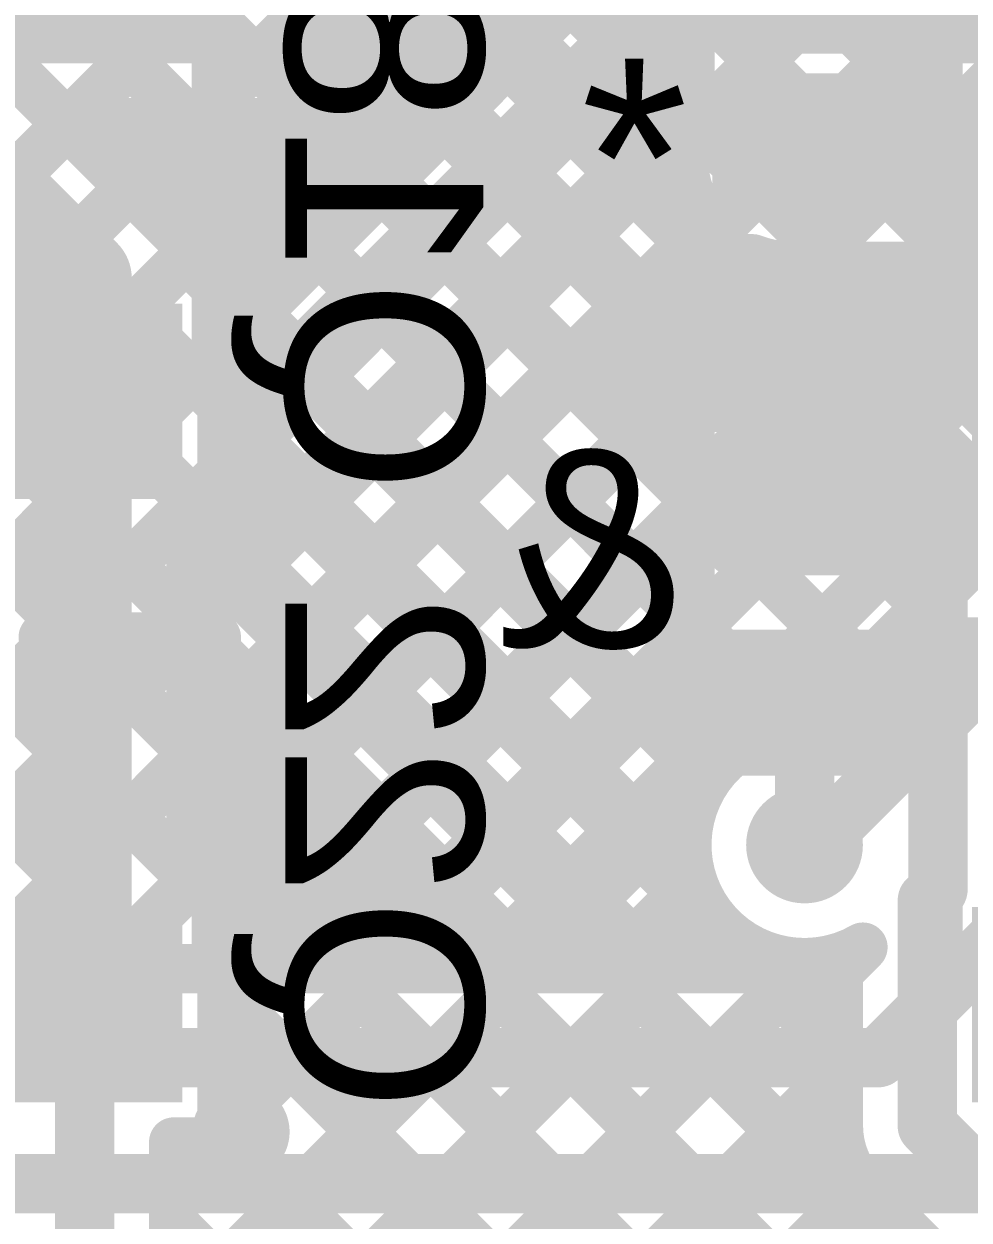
# Model space of a CAD drawing. Header units: millimetres. Extents: x -0.33 to 3.26, y -0.12 to 2.83.
# Drawn here: x 2.7211 to 2.9123, y 1.1612 to 1.403 of the extents above; entities that cross this region are included whole.
import ezdxf

# ---------------------------------------------------------------- set-up
doc = ezdxf.new("R2010")
doc.units = ezdxf.units.MM
doc.header["$MEASUREMENT"] = 0
for name, color, linetype in [('BottomLayer', 5, 'Continuous'), ('BottomOverlay', 54, 'Continuous'), ('BottomPaste', 16, 'Continuous'), ('BottomSolder', 6, 'Continuous'), ('TopLayer', 1, 'Continuous'), ('ViaHoleLayer', 16, 'Continuous')]:
    doc.layers.add(name, color=color, linetype=linetype)
doc.styles.add('Arial', font='', dxfattribs={"height": 0.2})
doc.styles.get('Arial').set_extended_font_data('Arial')

# ---------------------------------------------------------------- blocks, each defined once
blk = doc.blocks.new('SOT23_3_B_96')
at = {"layer": 'BottomLayer'}
for points in [[(-0.02166, 0.02657), (-0.05316, 0.02657), (-0.05316, 0.05807), (-0.02166, 0.05807)], [(0.05314, 0.02657), (0.02165, 0.02657), (0.02165, 0.05807), (0.05314, 0.05807)], [(0.01574, -0.05807), (-0.01575, -0.05807), (-0.01575, -0.02657), (0.01574, -0.02657)]]:
    blk.add_hatch(color=5, dxfattribs=at).paths.add_polyline_path(points)
at = {"layer": 'BottomPaste'}
for points in [[(-0.02166, 0.02657), (-0.05316, 0.02657), (-0.05316, 0.05807), (-0.02166, 0.05807)], [(0.05314, 0.02657), (0.02165, 0.02657), (0.02165, 0.05807), (0.05314, 0.05807)], [(0.01574, -0.05807), (-0.01575, -0.05807), (-0.01575, -0.02657), (0.01574, -0.02657)]]:
    blk.add_hatch(color=16, dxfattribs=at).paths.add_polyline_path(points)
at = {"layer": 'BottomSolder'}
for points in [[(-0.01766, 0.02257), (-0.05716, 0.02257), (-0.05716, 0.06207), (-0.01766, 0.06207)], [(0.05714, 0.02257), (0.01765, 0.02257), (0.01765, 0.06207), (0.05714, 0.06207)], [(0.01974, -0.06207), (-0.01975, -0.06207), (-0.01975, -0.02257), (0.01974, -0.02257)]]:
    blk.add_hatch(color=6, dxfattribs=at).paths.add_polyline_path(points)
at = {"layer": 'BottomOverlay'}
for points, const_width in [([(-0.06409, 0.068, 1), (-0.07393, 0.068, 1)], 0.00984), ([(-0.07639, 0.068, 1), (-0.07147, 0.068, 1)], 0.00492), ([(-0.06655, 0.068, 1), (-0.06162, 0.068, 1)], 0.00492), ([(-0.01351, 0.032, 1), (-0.00851, 0.032, 1)], 0.005), ([(0.00849, 0.032, 1), (0.01349, 0.032, 1)], 0.005), ([(-0.06651, 0.03, 1), (-0.06151, 0.03, 1)], 0.005), ([(0.06149, 0.03, 1), (0.06649, 0.03, 1)], 0.005), ([(0.02649, -0.031, 1), (0.03149, -0.031, 1)], 0.005), ([(0.06149, -0.031, 1), (0.06649, -0.031, 1)], 0.005), ([(0.06149, -0.031, 1), (0.06649, -0.031, 1)], 0.005), ([(-0.06651, -0.032, 1), (-0.06151, -0.032, 1)], 0.005), ([(-0.06651, -0.032, 1), (-0.06151, -0.032, 1)], 0.005), ([(-0.03151, -0.032, 1), (-0.02651, -0.032, 1)], 0.005)]:
    blk.add_lwpolyline(points, format="xyb", close=True, dxfattribs=dict(at, const_width=const_width))
at = {"layer": 'BottomOverlay', "const_width": 0.01}
for points in [[(0.01099, 0.032), (-0.01101, 0.032)], [(-0.06401, 0.03), (-0.06401, -0.032)], [(0.06399, 0.03), (0.06399, -0.031)], [(0.06399, -0.031), (0.02899, -0.031)], [(-0.02901, -0.032), (-0.06401, -0.032)]]:
    blk.add_lwpolyline(points, dxfattribs=at)
blk = doc.blocks.new('R__0402_B_99')
at = {"layer": 'BottomLayer'}
for points in [[(-0.0095, 0.0125), (-0.0095, -0.0125), (-0.0275, -0.0125), (-0.0275, 0.0125)], [(0.0275, 0.0125), (0.0275, -0.0125), (0.0095, -0.0125), (0.0095, 0.0125)]]:
    blk.add_hatch(color=5, dxfattribs=at).paths.add_polyline_path(points)
at = {"layer": 'BottomPaste'}
for points in [[(-0.0095, 0.0125), (-0.0095, -0.0125), (-0.0275, -0.0125), (-0.0275, 0.0125)], [(0.0275, 0.0125), (0.0275, -0.0125), (0.0095, -0.0125), (0.0095, 0.0125)]]:
    blk.add_hatch(color=16, dxfattribs=at).paths.add_polyline_path(points)
at = {"layer": 'BottomSolder'}
for points in [[(-0.0055, 0.0165), (-0.0055, -0.0165), (-0.0315, -0.0165), (-0.0315, 0.0165)], [(0.0315, 0.0165), (0.0315, -0.0165), (0.0055, -0.0165), (0.0055, 0.0165)]]:
    blk.add_hatch(color=6, dxfattribs=at).paths.add_polyline_path(points)
at = {"layer": 'BottomOverlay', "const_width": 0.005}
for points in [[(-0.0325, 0.0175), (-0.0085, 0.0175)], [(-0.0325, 0.0175), (-0.0325, -0.0175)], [(0.0085, 0.0175), (0.0325, 0.0175)], [(0.0325, 0.0175), (0.0325, -0.0175)], [(-0.0325, -0.0175), (-0.0085, -0.0175)], [(0.0085, -0.0175), (0.0325, -0.0175)]]:
    blk.add_lwpolyline(points, dxfattribs=at)
at = {"layer": 'BottomOverlay', "const_width": 0.0025}
for points in [[(-0.03375, 0.0175, 1), (-0.03125, 0.0175, 1)], [(-0.03375, 0.0175, 1), (-0.03125, 0.0175, 1)], [(-0.00975, 0.0175, 1), (-0.00725, 0.0175, 1)], [(0.00725, 0.0175, 1), (0.00975, 0.0175, 1)], [(0.03125, 0.0175, 1), (0.03375, 0.0175, 1)], [(0.03125, 0.0175, 1), (0.03375, 0.0175, 1)], [(-0.03375, -0.0175, 1), (-0.03125, -0.0175, 1)], [(-0.03375, -0.0175, 1), (-0.03125, -0.0175, 1)], [(-0.00975, -0.0175, 1), (-0.00725, -0.0175, 1)], [(0.00725, -0.0175, 1), (0.00975, -0.0175, 1)], [(0.03125, -0.0175, 1), (0.03375, -0.0175, 1)], [(0.03125, -0.0175, 1), (0.03375, -0.0175, 1)]]:
    blk.add_lwpolyline(points, format="xyb", close=True, dxfattribs=at)
blk = doc.blocks.new('R__0402_B_100')
at = {"layer": 'BottomLayer'}
for points in [[(-0.0095, 0.0125), (-0.0095, -0.0125), (-0.0275, -0.0125), (-0.0275, 0.0125)], [(0.0275, 0.0125), (0.0275, -0.0125), (0.0095, -0.0125), (0.0095, 0.0125)]]:
    blk.add_hatch(color=5, dxfattribs=at).paths.add_polyline_path(points)
at = {"layer": 'BottomPaste'}
for points in [[(-0.0095, 0.0125), (-0.0095, -0.0125), (-0.0275, -0.0125), (-0.0275, 0.0125)], [(0.0275, 0.0125), (0.0275, -0.0125), (0.0095, -0.0125), (0.0095, 0.0125)]]:
    blk.add_hatch(color=16, dxfattribs=at).paths.add_polyline_path(points)
at = {"layer": 'BottomSolder'}
for points in [[(-0.0055, 0.0165), (-0.0055, -0.0165), (-0.0315, -0.0165), (-0.0315, 0.0165)], [(0.0315, 0.0165), (0.0315, -0.0165), (0.0055, -0.0165), (0.0055, 0.0165)]]:
    blk.add_hatch(color=6, dxfattribs=at).paths.add_polyline_path(points)
at = {"layer": 'BottomOverlay', "const_width": 0.005}
for points in [[(-0.0325, 0.0175), (-0.0085, 0.0175)], [(-0.0325, 0.0175), (-0.0325, -0.0175)], [(0.0085, 0.0175), (0.0325, 0.0175)], [(0.0325, 0.0175), (0.0325, -0.0175)], [(-0.0325, -0.0175), (-0.0085, -0.0175)], [(0.0085, -0.0175), (0.0325, -0.0175)]]:
    blk.add_lwpolyline(points, dxfattribs=at)
at = {"layer": 'BottomOverlay', "const_width": 0.0025}
for points in [[(-0.03375, 0.0175, 1), (-0.03125, 0.0175, 1)], [(-0.03375, 0.0175, 1), (-0.03125, 0.0175, 1)], [(-0.00975, 0.0175, 1), (-0.00725, 0.0175, 1)], [(0.00725, 0.0175, 1), (0.00975, 0.0175, 1)], [(0.03125, 0.0175, 1), (0.03375, 0.0175, 1)], [(0.03125, 0.0175, 1), (0.03375, 0.0175, 1)], [(-0.03375, -0.0175, 1), (-0.03125, -0.0175, 1)], [(-0.03375, -0.0175, 1), (-0.03125, -0.0175, 1)], [(-0.00975, -0.0175, 1), (-0.00725, -0.0175, 1)], [(0.00725, -0.0175, 1), (0.00975, -0.0175, 1)], [(0.03125, -0.0175, 1), (0.03375, -0.0175, 1)], [(0.03125, -0.0175, 1), (0.03375, -0.0175, 1)]]:
    blk.add_lwpolyline(points, format="xyb", close=True, dxfattribs=at)
blk = doc.blocks.new('SOT23_3_B_101')
at = {"layer": 'BottomLayer'}
for points in [[(-0.02166, 0.02657), (-0.05316, 0.02657), (-0.05316, 0.05807), (-0.02166, 0.05807)], [(0.05314, 0.02657), (0.02165, 0.02657), (0.02165, 0.05807), (0.05314, 0.05807)], [(0.01574, -0.05807), (-0.01575, -0.05807), (-0.01575, -0.02657), (0.01574, -0.02657)]]:
    blk.add_hatch(color=5, dxfattribs=at).paths.add_polyline_path(points)
at = {"layer": 'BottomPaste'}
for points in [[(-0.02166, 0.02657), (-0.05316, 0.02657), (-0.05316, 0.05807), (-0.02166, 0.05807)], [(0.05314, 0.02657), (0.02165, 0.02657), (0.02165, 0.05807), (0.05314, 0.05807)], [(0.01574, -0.05807), (-0.01575, -0.05807), (-0.01575, -0.02657), (0.01574, -0.02657)]]:
    blk.add_hatch(color=16, dxfattribs=at).paths.add_polyline_path(points)
at = {"layer": 'BottomSolder'}
for points in [[(-0.01766, 0.02257), (-0.05716, 0.02257), (-0.05716, 0.06207), (-0.01766, 0.06207)], [(0.05714, 0.02257), (0.01765, 0.02257), (0.01765, 0.06207), (0.05714, 0.06207)], [(0.01974, -0.06207), (-0.01975, -0.06207), (-0.01975, -0.02257), (0.01974, -0.02257)]]:
    blk.add_hatch(color=6, dxfattribs=at).paths.add_polyline_path(points)
at = {"layer": 'BottomOverlay'}
for points, const_width in [([(-0.06409, 0.068, 1), (-0.07393, 0.068, 1)], 0.00984), ([(-0.07639, 0.068, 1), (-0.07147, 0.068, 1)], 0.00492), ([(-0.06655, 0.068, 1), (-0.06162, 0.068, 1)], 0.00492), ([(-0.01351, 0.032, 1), (-0.00851, 0.032, 1)], 0.005), ([(0.00849, 0.032, 1), (0.01349, 0.032, 1)], 0.005), ([(-0.06651, 0.03, 1), (-0.06151, 0.03, 1)], 0.005), ([(0.06149, 0.03, 1), (0.06649, 0.03, 1)], 0.005), ([(0.02649, -0.031, 1), (0.03149, -0.031, 1)], 0.005), ([(0.06149, -0.031, 1), (0.06649, -0.031, 1)], 0.005), ([(0.06149, -0.031, 1), (0.06649, -0.031, 1)], 0.005), ([(-0.06651, -0.032, 1), (-0.06151, -0.032, 1)], 0.005), ([(-0.06651, -0.032, 1), (-0.06151, -0.032, 1)], 0.005), ([(-0.03151, -0.032, 1), (-0.02651, -0.032, 1)], 0.005)]:
    blk.add_lwpolyline(points, format="xyb", close=True, dxfattribs=dict(at, const_width=const_width))
at = {"layer": 'BottomOverlay', "const_width": 0.01}
for points in [[(0.01099, 0.032), (-0.01101, 0.032)], [(-0.06401, 0.03), (-0.06401, -0.032)], [(0.06399, 0.03), (0.06399, -0.031)], [(0.06399, -0.031), (0.02899, -0.031)], [(-0.02901, -0.032), (-0.06401, -0.032)]]:
    blk.add_lwpolyline(points, dxfattribs=at)
blk = doc.blocks.new('R__0402_B_103')
at = {"layer": 'BottomLayer'}
for points in [[(-0.0095, 0.0125), (-0.0095, -0.0125), (-0.0275, -0.0125), (-0.0275, 0.0125)], [(0.0275, 0.0125), (0.0275, -0.0125), (0.0095, -0.0125), (0.0095, 0.0125)]]:
    blk.add_hatch(color=5, dxfattribs=at).paths.add_polyline_path(points)
at = {"layer": 'BottomPaste'}
for points in [[(-0.0095, 0.0125), (-0.0095, -0.0125), (-0.0275, -0.0125), (-0.0275, 0.0125)], [(0.0275, 0.0125), (0.0275, -0.0125), (0.0095, -0.0125), (0.0095, 0.0125)]]:
    blk.add_hatch(color=16, dxfattribs=at).paths.add_polyline_path(points)
at = {"layer": 'BottomSolder'}
for points in [[(-0.0055, 0.0165), (-0.0055, -0.0165), (-0.0315, -0.0165), (-0.0315, 0.0165)], [(0.0315, 0.0165), (0.0315, -0.0165), (0.0055, -0.0165), (0.0055, 0.0165)]]:
    blk.add_hatch(color=6, dxfattribs=at).paths.add_polyline_path(points)
at = {"layer": 'BottomOverlay', "const_width": 0.005}
for points in [[(-0.0085, 0.0175), (-0.0325, 0.0175)], [(-0.0325, -0.0175), (-0.0325, 0.0175)], [(0.0325, 0.0175), (0.0085, 0.0175)], [(0.0325, -0.0175), (0.0325, 0.0175)], [(-0.0085, -0.0175), (-0.0325, -0.0175)], [(0.0325, -0.0175), (0.0085, -0.0175)]]:
    blk.add_lwpolyline(points, dxfattribs=at)
at = {"layer": 'BottomOverlay', "const_width": 0.0025}
for points in [[(-0.03375, 0.0175, 1), (-0.03125, 0.0175, 1)], [(-0.03375, 0.0175, 1), (-0.03125, 0.0175, 1)], [(-0.00975, 0.0175, 1), (-0.00725, 0.0175, 1)], [(0.00725, 0.0175, 1), (0.00975, 0.0175, 1)], [(0.03125, 0.0175, 1), (0.03375, 0.0175, 1)], [(0.03125, 0.0175, 1), (0.03375, 0.0175, 1)], [(-0.03375, -0.0175, 1), (-0.03125, -0.0175, 1)], [(-0.03375, -0.0175, 1), (-0.03125, -0.0175, 1)], [(-0.00975, -0.0175, 1), (-0.00725, -0.0175, 1)], [(0.00725, -0.0175, 1), (0.00975, -0.0175, 1)], [(0.03125, -0.0175, 1), (0.03375, -0.0175, 1)], [(0.03125, -0.0175, 1), (0.03375, -0.0175, 1)]]:
    blk.add_lwpolyline(points, format="xyb", close=True, dxfattribs=at)
blk = doc.blocks.new('SOT23_3_B_198')
at = {"layer": 'BottomLayer'}
for points in [[(-0.02166, 0.02657), (-0.05316, 0.02657), (-0.05316, 0.05807), (-0.02166, 0.05807)], [(0.05314, 0.02657), (0.02165, 0.02657), (0.02165, 0.05807), (0.05314, 0.05807)], [(0.01574, -0.05807), (-0.01575, -0.05807), (-0.01575, -0.02657), (0.01574, -0.02657)]]:
    blk.add_hatch(color=5, dxfattribs=at).paths.add_polyline_path(points)
at = {"layer": 'BottomPaste'}
for points in [[(-0.02166, 0.02657), (-0.05316, 0.02657), (-0.05316, 0.05807), (-0.02166, 0.05807)], [(0.05314, 0.02657), (0.02165, 0.02657), (0.02165, 0.05807), (0.05314, 0.05807)], [(0.01574, -0.05807), (-0.01575, -0.05807), (-0.01575, -0.02657), (0.01574, -0.02657)]]:
    blk.add_hatch(color=16, dxfattribs=at).paths.add_polyline_path(points)
at = {"layer": 'BottomSolder'}
for points in [[(-0.01766, 0.02257), (-0.05716, 0.02257), (-0.05716, 0.06207), (-0.01766, 0.06207)], [(0.05714, 0.02257), (0.01765, 0.02257), (0.01765, 0.06207), (0.05714, 0.06207)], [(0.01974, -0.06207), (-0.01975, -0.06207), (-0.01975, -0.02257), (0.01974, -0.02257)]]:
    blk.add_hatch(color=6, dxfattribs=at).paths.add_polyline_path(points)
at = {"layer": 'BottomOverlay'}
for points, const_width in [([(-0.06409, 0.068, 1), (-0.07393, 0.068, 1)], 0.00984), ([(-0.07639, 0.068, 1), (-0.07147, 0.068, 1)], 0.00492), ([(-0.06655, 0.068, 1), (-0.06162, 0.068, 1)], 0.00492), ([(-0.01351, 0.032, 1), (-0.00851, 0.032, 1)], 0.005), ([(0.00849, 0.032, 1), (0.01349, 0.032, 1)], 0.005), ([(-0.06651, 0.03, 1), (-0.06151, 0.03, 1)], 0.005), ([(0.06149, 0.03, 1), (0.06649, 0.03, 1)], 0.005), ([(0.02649, -0.031, 1), (0.03149, -0.031, 1)], 0.005), ([(0.06149, -0.031, 1), (0.06649, -0.031, 1)], 0.005), ([(0.06149, -0.031, 1), (0.06649, -0.031, 1)], 0.005), ([(-0.06651, -0.032, 1), (-0.06151, -0.032, 1)], 0.005), ([(-0.06651, -0.032, 1), (-0.06151, -0.032, 1)], 0.005), ([(-0.03151, -0.032, 1), (-0.02651, -0.032, 1)], 0.005)]:
    blk.add_lwpolyline(points, format="xyb", close=True, dxfattribs=dict(at, const_width=const_width))
at = {"layer": 'BottomOverlay', "const_width": 0.01}
for points in [[(0.01099, 0.032), (-0.01101, 0.032)], [(-0.06401, 0.03), (-0.06401, -0.032)], [(0.06399, 0.03), (0.06399, -0.031)], [(0.06399, -0.031), (0.02899, -0.031)], [(-0.02901, -0.032), (-0.06401, -0.032)]]:
    blk.add_lwpolyline(points, dxfattribs=at)
blk = doc.blocks.new('SOT23_3_B_201')
at = {"layer": 'BottomLayer'}
for points in [[(-0.02166, 0.02657), (-0.05316, 0.02657), (-0.05316, 0.05807), (-0.02166, 0.05807)], [(0.05314, 0.02657), (0.02165, 0.02657), (0.02165, 0.05807), (0.05314, 0.05807)], [(0.01574, -0.05807), (-0.01575, -0.05807), (-0.01575, -0.02657), (0.01574, -0.02657)]]:
    blk.add_hatch(color=5, dxfattribs=at).paths.add_polyline_path(points)
at = {"layer": 'BottomPaste'}
for points in [[(-0.02166, 0.02657), (-0.05316, 0.02657), (-0.05316, 0.05807), (-0.02166, 0.05807)], [(0.05314, 0.02657), (0.02165, 0.02657), (0.02165, 0.05807), (0.05314, 0.05807)], [(0.01574, -0.05807), (-0.01575, -0.05807), (-0.01575, -0.02657), (0.01574, -0.02657)]]:
    blk.add_hatch(color=16, dxfattribs=at).paths.add_polyline_path(points)
at = {"layer": 'BottomSolder'}
for points in [[(-0.01766, 0.02257), (-0.05716, 0.02257), (-0.05716, 0.06207), (-0.01766, 0.06207)], [(0.05714, 0.02257), (0.01765, 0.02257), (0.01765, 0.06207), (0.05714, 0.06207)], [(0.01974, -0.06207), (-0.01975, -0.06207), (-0.01975, -0.02257), (0.01974, -0.02257)]]:
    blk.add_hatch(color=6, dxfattribs=at).paths.add_polyline_path(points)
at = {"layer": 'BottomOverlay'}
for points, const_width in [([(-0.06409, 0.068, 1), (-0.07393, 0.068, 1)], 0.00984), ([(-0.07639, 0.068, 1), (-0.07147, 0.068, 1)], 0.00492), ([(-0.06655, 0.068, 1), (-0.06162, 0.068, 1)], 0.00492), ([(-0.01351, 0.032, 1), (-0.00851, 0.032, 1)], 0.005), ([(0.00849, 0.032, 1), (0.01349, 0.032, 1)], 0.005), ([(-0.06651, 0.03, 1), (-0.06151, 0.03, 1)], 0.005), ([(0.06149, 0.03, 1), (0.06649, 0.03, 1)], 0.005), ([(0.02649, -0.031, 1), (0.03149, -0.031, 1)], 0.005), ([(0.06149, -0.031, 1), (0.06649, -0.031, 1)], 0.005), ([(0.06149, -0.031, 1), (0.06649, -0.031, 1)], 0.005), ([(-0.06651, -0.032, 1), (-0.06151, -0.032, 1)], 0.005), ([(-0.06651, -0.032, 1), (-0.06151, -0.032, 1)], 0.005), ([(-0.03151, -0.032, 1), (-0.02651, -0.032, 1)], 0.005)]:
    blk.add_lwpolyline(points, format="xyb", close=True, dxfattribs=dict(at, const_width=const_width))
at = {"layer": 'BottomOverlay', "const_width": 0.01}
for points in [[(0.01099, 0.032), (-0.01101, 0.032)], [(-0.06401, 0.03), (-0.06401, -0.032)], [(0.06399, 0.03), (0.06399, -0.031)], [(0.06399, -0.031), (0.02899, -0.031)], [(-0.02901, -0.032), (-0.06401, -0.032)]]:
    blk.add_lwpolyline(points, dxfattribs=at)

msp = doc.modelspace()

# ---------------------------------------------------------------- hatches: boundary and pattern name
at = {"layer": 'BottomLayer'}
msp.add_hatch(color=5, dxfattribs=at).paths.add_polyline_path([(2.68549, 1.395), (2.76349, 1.395), (2.76349, 1.468), (2.68549, 1.468)])
h = msp.add_hatch(color=5, dxfattribs=at)
edge = h.paths.add_edge_path()
edge.add_arc((2.848, 1.3395), 0.01181, 0, 360)
h = msp.add_hatch(color=5, dxfattribs=at)
edge = h.paths.add_edge_path()
edge.add_arc((2.879, 1.237), 0.01181, 0, 360)
at = {"layer": 'TopLayer'}
h = msp.add_hatch(color=1, dxfattribs=at)
edge = h.paths.add_edge_path()
edge.add_arc((2.848, 1.3395), 0.01181, 0, 360)
h = msp.add_hatch(color=1, dxfattribs=at)
edge = h.paths.add_edge_path()
edge.add_arc((2.879, 1.237), 0.01181, 0, 360)
at = {"layer": 'ViaHoleLayer'}
h = msp.add_hatch(color=16, dxfattribs=at)
edge = h.paths.add_edge_path()
edge.add_arc((2.848, 1.3395), 0.00591, 0, 360)
h = msp.add_hatch(color=16, dxfattribs=at)
edge = h.paths.add_edge_path()
edge.add_arc((2.879, 1.237), 0.00591, 0, 360)

# ---------------------------------------------------------------- linework, layer by layer
at = {"layer": 'BottomLayer'}
for points, const_width in [([(2.77549, 1.39156), (2.85043, 1.4665)], 0.01), ([(2.77549, 1.383), (2.77549, 1.4665)], 0.01), ([(2.7846, 1.4665), (2.85582, 1.39528)], 0.01), ([(2.77549, 1.44733), (2.85582, 1.36699)], 0.01), ([(2.76115, 1.34893), (2.85582, 1.44361)], 0.01), ([(2.77549, 1.41904), (2.86903, 1.3255)], 0.01), ([(2.76115, 1.32065), (2.8545, 1.414)], 0.01), ([(2.85582, 1.3975), (2.85582, 1.40596)], 0.01), ([(2.85582, 1.3925), (2.85582, 1.3975)], 0.01), ([(2.85582, 1.3925), (2.85582, 1.3975)], 0.01), ([(2.77549, 1.39076), (2.85582, 1.31043)], 0.01), ([(2.85582, 1.38403), (2.85582, 1.3925)], 0.01), ([(2.7549, 1.28611), (2.85582, 1.38704)], 0.01), ([(2.70849, 1.376), (2.7329, 1.35159)], 0.02), ([(2.7326, 1.383), (2.74841, 1.36718)], 0.01), ([(2.7326, 1.383), (2.77549, 1.383)], 0.01), ([(2.73562, 1.37998), (2.73864, 1.383)], 0.01), ([(2.74971, 1.36578), (2.76693, 1.383)], 0.01), ([(2.75497, 1.383), (2.85582, 1.28214)], 0.01), ([(2.87649, 1.376), (2.87649, 1.3765)], 0.02), ([(2.87649, 1.376), (2.98249, 1.376)], 0.02), ([(2.85582, 1.3555), (2.85582, 1.36846)], 0.01), ([(2.7329, 1.20467), (2.7329, 1.35159)], 0.02), ([(2.7549, 1.25783), (2.85582, 1.35875)], 0.01), ([(2.75471, 1.35442), (2.76115, 1.35442)], 0.01), ([(2.75526, 1.35442), (2.76115, 1.34853)], 0.01), ([(2.76115, 1.29893), (2.76115, 1.35442)], 0.01), ([(2.85582, 1.3555), (2.8685, 1.3555)], 0.01), ([(2.86732, 1.3555), (2.89732, 1.3255)], 0.01), ([(2.75777, 1.23242), (2.87935, 1.354)], 0.01), ([(2.87649, 1.354), (2.97338, 1.354)], 0.01), ([(2.87913, 1.3255), (2.90763, 1.354)], 0.01), ([(2.8971, 1.354), (2.94225, 1.30885)], 0.01), ([(2.90482, 1.3229), (2.93592, 1.354)], 0.01), ([(2.76115, 1.34853), (2.85582, 1.25386)], 0.01), ([(2.848, 1.3395), (2.88032, 1.3395)], 0.025), ([(2.88032, 1.3395), (2.91927, 1.3395)], 0.025), ([(2.91927, 1.3395), (2.93209, 1.32667)], 0.025), ([(2.85582, 1.3255), (2.90482, 1.3255)], 0.01), ([(2.85582, 1.2885), (2.85582, 1.3255)], 0.01), ([(2.90482, 1.31925), (2.90482, 1.3255)], 0.01), ([(2.76115, 1.32024), (2.88585, 1.19554)], 0.01), ([(2.90726, 1.3172), (2.9187, 1.30575)], 0.01), ([(2.87647, 1.3045), (2.88032, 1.3045)], 0.012), ([(2.88032, 1.3045), (2.8945, 1.3045)], 0.012), ([(2.8945, 1.3045), (2.906, 1.293)], 0.012), ([(2.76115, 1.20751), (2.85582, 1.30218)], 0.01), ([(2.7549, 1.29893), (2.76115, 1.29893)], 0.01), ([(2.7549, 1.23242), (2.7549, 1.29893)], 0.01), ([(2.7549, 1.29821), (2.9894, 1.06371)], 0.01), ([(2.906, 1.22796), (2.906, 1.293)], 0.012), ([(2.85582, 1.2835), (2.85582, 1.2885)], 0.01), ([(2.85582, 1.2835), (2.85582, 1.2885)], 0.01), ([(2.85582, 1.2465), (2.85582, 1.2835)], 0.01), ([(2.76115, 1.17923), (2.85582, 1.2739)], 0.01), ([(2.7549, 1.26993), (2.9894, 1.03542)], 0.01), ([(2.879, 1.26618), (2.88032, 1.2675)], 0.012), ([(2.879, 1.237), (2.879, 1.26618)], 0.012), ([(2.7514, 1.1412), (2.8567, 1.2465)], 0.01), ([(2.7549, 1.24164), (2.9894, 1.00714)], 0.01), ([(2.7549, 1.23242), (2.76115, 1.23242)], 0.01), ([(2.76115, 1.17693), (2.76115, 1.23242)], 0.01), ([(2.90385, 1.22581), (2.906, 1.22796)], 0.012), ([(2.90385, 1.18015), (2.90385, 1.22581)], 0.012), ([(2.7514, 1.11291), (2.8605, 1.22201)], 0.01), ([(2.88585, 1.18015), (2.88585, 1.2142)], 0.01), ([(2.7514, 1.08463), (2.87998, 1.21321)], 0.01), ([(2.76115, 1.20711), (2.9784, 0.98986)], 0.01), ([(2.7334, 1.0434), (2.7334, 1.20467)], 0.012), ([(2.7514, 1.05634), (2.88585, 1.19079)], 0.01), ([(2.90385, 1.18015), (2.9155, 1.1685)], 0.012), ([(2.75885, 1.17693), (2.76115, 1.17923)], 0.01), ([(2.76115, 1.17882), (2.96426, 0.97571)], 0.01), ([(2.7514, 1.17693), (2.76115, 1.17693)], 0.01), ([(2.7514, 1.16948), (2.75885, 1.17693)], 0.01), ([(2.7514, 1.0434), (2.7514, 1.17693)], 0.01), ([(2.9155, 1.1685), (2.9584, 1.1685)], 0.012), ([(2.69334, 0.97), (2.89094, 1.1676)], 0.01), ([(2.89115, 1.1674), (2.90275, 1.15579)], 0.01), ([(2.7514, 1.16029), (2.94169, 0.97)], 0.01)]:
    msp.add_lwpolyline(points, dxfattribs=dict(at, const_width=const_width))
at = {"layer": 'BottomLayer', "const_width": 0.01}
for points in [[(2.85582, 1.40596, -0.176644), (2.85582, 1.42103)], [(2.85449, 1.3765, -0.087644), (2.85582, 1.38403)], [(2.85582, 1.36846, -0.087644), (2.85449, 1.376)], [(2.85582, 1.36846, -0.087644), (2.85449, 1.376)], [(2.74841, 1.36718, -0.166197), (2.75471, 1.35442)], [(2.74845, 1.36714, -0.165551), (2.75471, 1.35442)], [(2.87649, 1.354, -0.093119), (2.8685, 1.3555)], [(2.87649, 1.354, -0.093119), (2.8685, 1.3555)], [(2.90482, 1.31925, -0.044256), (2.90726, 1.3172)], [(2.90482, 1.31925, -0.04379), (2.90723, 1.31722)], [(2.88585, 1.2142, -0.638441), (2.85716, 1.2465)], [(2.89115, 1.1674, -0.199396), (2.88585, 1.18015)], [(2.89112, 1.16742, -0.198912), (2.88585, 1.18015)]]:
    msp.add_lwpolyline(points, format="xyb", dxfattribs=at)
at = {"layer": 'BottomLayer'}
for points, const_width in [([(2.85332, 1.40596, 1), (2.85832, 1.40596, 1)], 0.005), ([(2.85332, 1.40596, 1), (2.85832, 1.40596, 1)], 0.005), ([(2.85332, 1.3975, 1), (2.85832, 1.3975, 1)], 0.005), ([(2.85332, 1.3975, 1), (2.85832, 1.3975, 1)], 0.005), ([(2.85332, 1.3975, 1), (2.85832, 1.3975, 1)], 0.005), ([(2.85332, 1.39528, 1), (2.85832, 1.39528, 1)], 0.005), ([(2.77299, 1.39156, 1), (2.77799, 1.39156, 1)], 0.005), ([(2.77299, 1.39076, 1), (2.77799, 1.39076, 1)], 0.005), ([(2.85332, 1.3925, 1), (2.85832, 1.3925, 1)], 0.005), ([(2.85332, 1.3925, 1), (2.85832, 1.3925, 1)], 0.005), ([(2.85332, 1.3925, 1), (2.85832, 1.3925, 1)], 0.005), ([(2.85332, 1.38704, 1), (2.85832, 1.38704, 1)], 0.005), ([(2.85332, 1.38403, 1), (2.85832, 1.38403, 1)], 0.005), ([(2.85332, 1.38403, 1), (2.85832, 1.38403, 1)], 0.005), ([(2.7301, 1.383, 1), (2.7351, 1.383, 1)], 0.005), ([(2.7301, 1.383, 1), (2.7351, 1.383, 1)], 0.005), ([(2.73614, 1.383, 1), (2.74114, 1.383, 1)], 0.005), ([(2.75247, 1.383, 1), (2.75747, 1.383, 1)], 0.005), ([(2.76443, 1.383, 1), (2.76943, 1.383, 1)], 0.005), ([(2.77299, 1.383, 1), (2.77799, 1.383, 1)], 0.005), ([(2.77299, 1.383, 1), (2.77799, 1.383, 1)], 0.005), ([(2.87149, 1.3765, 1), (2.88149, 1.3765, 1)], 0.01), ([(2.87149, 1.376, 1), (2.88149, 1.376, 1)], 0.01), ([(2.87149, 1.376, 1), (2.88149, 1.376, 1)], 0.01), ([(2.73312, 1.37998, 1), (2.73812, 1.37998, 1)], 0.005), ([(2.85199, 1.3765, 1), (2.85699, 1.3765, 1)], 0.005), ([(2.85199, 1.376, 1), (2.85699, 1.376, 1)], 0.005), ([(2.85199, 1.376, 1), (2.85699, 1.376, 1)], 0.005), ([(2.74591, 1.36718, 1), (2.75091, 1.36718, 1)], 0.005), ([(2.74591, 1.36718, 1), (2.75091, 1.36718, 1)], 0.005), ([(2.74595, 1.36714, 1), (2.75095, 1.36714, 1)], 0.005), ([(2.85332, 1.36846, 1), (2.85832, 1.36846, 1)], 0.005), ([(2.85332, 1.36846, 1), (2.85832, 1.36846, 1)], 0.005), ([(2.85332, 1.36846, 1), (2.85832, 1.36846, 1)], 0.005), ([(2.85332, 1.36699, 1), (2.85832, 1.36699, 1)], 0.005), ([(2.74721, 1.36578, 1), (2.75221, 1.36578, 1)], 0.005), ([(2.7279, 1.35159, 1), (2.7379, 1.35159, 1)], 0.01), ([(2.7279, 1.35159, 1), (2.7379, 1.35159, 1)], 0.01), ([(2.85332, 1.35875, 1), (2.85832, 1.35875, 1)], 0.005), ([(2.75221, 1.35442, 1), (2.75721, 1.35442, 1)], 0.005), ([(2.75221, 1.35442, 1), (2.75721, 1.35442, 1)], 0.005), ([(2.75221, 1.35442, 1), (2.75721, 1.35442, 1)], 0.005), ([(2.75276, 1.35442, 1), (2.75776, 1.35442, 1)], 0.005), ([(2.75865, 1.35442, 1), (2.76365, 1.35442, 1)], 0.005), ([(2.75865, 1.35442, 1), (2.76365, 1.35442, 1)], 0.005), ([(2.85332, 1.3555, 1), (2.85832, 1.3555, 1)], 0.005), ([(2.85332, 1.3555, 1), (2.85832, 1.3555, 1)], 0.005), ([(2.86482, 1.3555, 1), (2.86982, 1.3555, 1)], 0.005), ([(2.866, 1.3555, 1), (2.871, 1.3555, 1)], 0.005), ([(2.866, 1.3555, 1), (2.871, 1.3555, 1)], 0.005), ([(2.866, 1.3555, 1), (2.871, 1.3555, 1)], 0.005), ([(2.87399, 1.354, 1), (2.87899, 1.354, 1)], 0.005), ([(2.87399, 1.354, 1), (2.87899, 1.354, 1)], 0.005), ([(2.87399, 1.354, 1), (2.87899, 1.354, 1)], 0.005), ([(2.87685, 1.354, 1), (2.88185, 1.354, 1)], 0.005), ([(2.8946, 1.354, 1), (2.8996, 1.354, 1)], 0.005), ([(2.90513, 1.354, 1), (2.91013, 1.354, 1)], 0.005), ([(2.75865, 1.34893, 1), (2.76365, 1.34893, 1)], 0.005), ([(2.75865, 1.34853, 1), (2.76365, 1.34853, 1)], 0.005), ([(2.75865, 1.34853, 1), (2.76365, 1.34853, 1)], 0.005), ([(2.84175, 1.3395, 1), (2.85425, 1.3395, 1)], 0.0125), ([(2.87407, 1.3395, 1), (2.88657, 1.3395, 1)], 0.0125), ([(2.87407, 1.3395, 1), (2.88657, 1.3395, 1)], 0.0125), ([(2.91302, 1.3395, 1), (2.92552, 1.3395, 1)], 0.0125), ([(2.91302, 1.3395, 1), (2.92552, 1.3395, 1)], 0.0125), ([(2.85332, 1.3255, 1), (2.85832, 1.3255, 1)], 0.005), ([(2.85332, 1.3255, 1), (2.85832, 1.3255, 1)], 0.005), ([(2.86653, 1.3255, 1), (2.87153, 1.3255, 1)], 0.005), ([(2.87663, 1.3255, 1), (2.88163, 1.3255, 1)], 0.005), ([(2.89482, 1.3255, 1), (2.89982, 1.3255, 1)], 0.005), ([(2.90232, 1.3255, 1), (2.90732, 1.3255, 1)], 0.005), ([(2.90232, 1.3255, 1), (2.90732, 1.3255, 1)], 0.005), ([(2.90232, 1.3229, 1), (2.90732, 1.3229, 1)], 0.005), ([(2.75865, 1.32065, 1), (2.76365, 1.32065, 1)], 0.005), ([(2.75865, 1.32024, 1), (2.76365, 1.32024, 1)], 0.005), ([(2.90232, 1.31925, 1), (2.90732, 1.31925, 1)], 0.005), ([(2.90232, 1.31925, 1), (2.90732, 1.31925, 1)], 0.005), ([(2.90232, 1.31925, 1), (2.90732, 1.31925, 1)], 0.005), ([(2.90473, 1.31722, 1), (2.90973, 1.31722, 1)], 0.005), ([(2.90476, 1.3172, 1), (2.90976, 1.3172, 1)], 0.005), ([(2.90476, 1.3172, 1), (2.90976, 1.3172, 1)], 0.005), ([(2.85332, 1.31043, 1), (2.85832, 1.31043, 1)], 0.005), ([(2.87347, 1.3045, 1), (2.87947, 1.3045, 1)], 0.006), ([(2.87732, 1.3045, 1), (2.88332, 1.3045, 1)], 0.006), ([(2.87732, 1.3045, 1), (2.88332, 1.3045, 1)], 0.006), ([(2.8915, 1.3045, 1), (2.8975, 1.3045, 1)], 0.006), ([(2.8915, 1.3045, 1), (2.8975, 1.3045, 1)], 0.006), ([(2.85332, 1.30218, 1), (2.85832, 1.30218, 1)], 0.005), ([(2.7524, 1.29893, 1), (2.7574, 1.29893, 1)], 0.005), ([(2.7524, 1.29893, 1), (2.7574, 1.29893, 1)], 0.005), ([(2.75865, 1.29893, 1), (2.76365, 1.29893, 1)], 0.005), ([(2.75865, 1.29893, 1), (2.76365, 1.29893, 1)], 0.005), ([(2.7524, 1.29821, 1), (2.7574, 1.29821, 1)], 0.005), ([(2.903, 1.293, 1), (2.909, 1.293, 1)], 0.006), ([(2.903, 1.293, 1), (2.909, 1.293, 1)], 0.006), ([(2.85332, 1.2885, 1), (2.85832, 1.2885, 1)], 0.005), ([(2.85332, 1.2885, 1), (2.85832, 1.2885, 1)], 0.005), ([(2.85332, 1.2885, 1), (2.85832, 1.2885, 1)], 0.005), ([(2.7524, 1.28611, 1), (2.7574, 1.28611, 1)], 0.005), ([(2.85332, 1.2835, 1), (2.85832, 1.2835, 1)], 0.005), ([(2.85332, 1.2835, 1), (2.85832, 1.2835, 1)], 0.005), ([(2.85332, 1.2835, 1), (2.85832, 1.2835, 1)], 0.005), ([(2.85332, 1.28214, 1), (2.85832, 1.28214, 1)], 0.005), ([(2.85332, 1.2739, 1), (2.85832, 1.2739, 1)], 0.005), ([(2.7524, 1.26993, 1), (2.7574, 1.26993, 1)], 0.005), ([(2.876, 1.26618, 1), (2.882, 1.26618, 1)], 0.006), ([(2.876, 1.26618, 1), (2.882, 1.26618, 1)], 0.006), ([(2.87732, 1.2675, 1), (2.88332, 1.2675, 1)], 0.006), ([(2.7524, 1.25783, 1), (2.7574, 1.25783, 1)], 0.005), ([(2.85332, 1.25386, 1), (2.85832, 1.25386, 1)], 0.005), ([(2.85332, 1.2465, 1), (2.85832, 1.2465, 1)], 0.005), ([(2.8542, 1.2465, 1), (2.8592, 1.2465, 1)], 0.005), ([(2.85466, 1.2465, 1), (2.85966, 1.2465, 1)], 0.005), ([(2.7524, 1.24164, 1), (2.7574, 1.24164, 1)], 0.005), ([(2.876, 1.237, 1), (2.882, 1.237, 1)], 0.006), ([(2.7524, 1.23242, 1), (2.7574, 1.23242, 1)], 0.005), ([(2.7524, 1.23242, 1), (2.7574, 1.23242, 1)], 0.005), ([(2.75527, 1.23242, 1), (2.76027, 1.23242, 1)], 0.005), ([(2.75865, 1.23242, 1), (2.76365, 1.23242, 1)], 0.005), ([(2.75865, 1.23242, 1), (2.76365, 1.23242, 1)], 0.005), ([(2.903, 1.22796, 1), (2.909, 1.22796, 1)], 0.006), ([(2.903, 1.22796, 1), (2.909, 1.22796, 1)], 0.006), ([(2.90085, 1.22581, 1), (2.90685, 1.22581, 1)], 0.006), ([(2.90085, 1.22581, 1), (2.90685, 1.22581, 1)], 0.006), ([(2.858, 1.22201, 1), (2.863, 1.22201, 1)], 0.005), ([(2.88335, 1.2142, 1), (2.88835, 1.2142, 1)], 0.005), ([(2.88335, 1.2142, 1), (2.88835, 1.2142, 1)], 0.005), ([(2.87748, 1.21321, 1), (2.88248, 1.21321, 1)], 0.005), ([(2.7279, 1.20467, 1), (2.7379, 1.20467, 1)], 0.01), ([(2.75865, 1.20751, 1), (2.76365, 1.20751, 1)], 0.005), ([(2.75865, 1.20711, 1), (2.76365, 1.20711, 1)], 0.005), ([(2.7304, 1.20467, 1), (2.7364, 1.20467, 1)], 0.006), ([(2.88335, 1.19554, 1), (2.88835, 1.19554, 1)], 0.005), ([(2.88335, 1.19079, 1), (2.88835, 1.19079, 1)], 0.005), ([(2.88335, 1.18015, 1), (2.88835, 1.18015, 1)], 0.005), ([(2.88335, 1.18015, 1), (2.88835, 1.18015, 1)], 0.005), ([(2.88335, 1.18015, 1), (2.88835, 1.18015, 1)], 0.005), ([(2.90085, 1.18015, 1), (2.90685, 1.18015, 1)], 0.006), ([(2.90085, 1.18015, 1), (2.90685, 1.18015, 1)], 0.006), ([(2.75865, 1.17923, 1), (2.76365, 1.17923, 1)], 0.005), ([(2.75865, 1.17923, 1), (2.76365, 1.17923, 1)], 0.005), ([(2.75865, 1.17882, 1), (2.76365, 1.17882, 1)], 0.005), ([(2.7489, 1.17693, 1), (2.7539, 1.17693, 1)], 0.005), ([(2.7489, 1.17693, 1), (2.7539, 1.17693, 1)], 0.005), ([(2.75635, 1.17693, 1), (2.76135, 1.17693, 1)], 0.005), ([(2.75635, 1.17693, 1), (2.76135, 1.17693, 1)], 0.005), ([(2.75865, 1.17693, 1), (2.76365, 1.17693, 1)], 0.005), ([(2.75865, 1.17693, 1), (2.76365, 1.17693, 1)], 0.005), ([(2.7489, 1.16948, 1), (2.7539, 1.16948, 1)], 0.005), ([(2.9125, 1.1685, 1), (2.9185, 1.1685, 1)], 0.006), ([(2.9125, 1.1685, 1), (2.9185, 1.1685, 1)], 0.006), ([(2.88844, 1.1676, 1), (2.89344, 1.1676, 1)], 0.005), ([(2.88862, 1.16742, 1), (2.89362, 1.16742, 1)], 0.005), ([(2.88865, 1.1674, 1), (2.89365, 1.1674, 1)], 0.005), ([(2.88865, 1.1674, 1), (2.89365, 1.1674, 1)], 0.005), ([(2.7489, 1.16029, 1), (2.7539, 1.16029, 1)], 0.005)]:
    msp.add_lwpolyline(points, format="xyb", close=True, dxfattribs=dict(at, const_width=const_width))
at = {"layer": 'TopLayer'}
for points, const_width in [([(2.53073, 1.20903), (2.955, 1.6333)], 0.01), ([(2.60595, 1.25879), (2.955, 1.60784)], 0.01), ([(2.62309, 1.25048), (2.955, 1.58239)], 0.01), ([(2.74407, 1.57208), (2.955, 1.36115)], 0.01), ([(2.73333, 1.55737), (2.95462, 1.33607)], 0.01), ([(2.63226, 1.23419), (2.955, 1.55693)], 0.01), ([(2.7206, 1.54464), (2.94189, 1.32335)], 0.01), ([(2.64499, 1.22147), (2.955, 1.53148)], 0.01), ([(2.70787, 1.53191), (2.92916, 1.31062)], 0.01), ([(2.69514, 1.51918), (2.91644, 1.29789)], 0.01), ([(2.66098, 1.212), (2.955, 1.50602)], 0.01), ([(2.68242, 1.50646), (2.90371, 1.28516)], 0.01), ([(2.66969, 1.49373), (2.89098, 1.27244)], 0.01), ([(2.65696, 1.481), (2.87722, 1.26074)], 0.01), ([(2.68644, 1.212), (2.955, 1.48056)], 0.01), ([(2.64423, 1.46827), (2.86051, 1.252)], 0.01), ([(2.6315, 1.45554), (2.85593, 1.23112)], 0.01), ([(2.71189, 1.212), (2.955, 1.45511)], 0.01), ([(2.48431, 1.45), (2.72231, 1.212)], 0.01), ([(2.50977, 1.45), (2.74777, 1.212)], 0.01), ([(2.53522, 1.45), (2.77322, 1.212)], 0.01), ([(2.56068, 1.45), (2.79868, 1.212)], 0.01), ([(2.58614, 1.45), (2.82414, 1.212)], 0.01), ([(2.61159, 1.45), (2.84959, 1.212)], 0.01), ([(2.73735, 1.212), (2.955, 1.42965)], 0.01), ([(2.7628, 1.212), (2.955, 1.4042)], 0.01), ([(2.78826, 1.212), (2.955, 1.37874)], 0.01), ([(2.81372, 1.212), (2.955, 1.35328)], 0.01), ([(2.87935, 1.26081), (2.955, 1.33646)], 0.01), ([(2.881, 1.237), (2.973, 1.329)], 0.012), ([(2.89394, 1.194), (2.999, 1.29906)], 0.012), ([(2.879, 1.237), (2.881, 1.237)], 0.012), ([(2.83917, 1.212), (2.85647, 1.2293)], 0.01), ([(2.88649, 1.212), (2.89081, 1.21633)], 0.01), ([(2.86463, 1.212), (2.86834, 1.21571)], 0.01), ([(2.65446, 1.212), (2.88649, 1.212)], 0.01), ([(2.647, 1.194), (2.89394, 1.194)], 0.012), ([(2.54581, 1.1685), (2.9225, 1.1685)], 0.012)]:
    msp.add_lwpolyline(points, dxfattribs=dict(at, const_width=const_width))
for points, const_width in [([(2.91394, 1.29789, 1), (2.91894, 1.29789, 1)], 0.005), ([(2.90121, 1.28516, 1), (2.90621, 1.28516, 1)], 0.005), ([(2.88848, 1.27244, 1), (2.89348, 1.27244, 1)], 0.005), ([(2.87472, 1.26074, 1), (2.87972, 1.26074, 1)], 0.005), ([(2.87685, 1.26081, 1), (2.88185, 1.26081, 1)], 0.005), ([(2.87685, 1.26081, 1), (2.88185, 1.26081, 1)], 0.005), ([(2.85801, 1.252, 1), (2.86301, 1.252, 1)], 0.005), ([(2.876, 1.237, 1), (2.882, 1.237, 1)], 0.006), ([(2.878, 1.237, 1), (2.884, 1.237, 1)], 0.006), ([(2.878, 1.237, 1), (2.884, 1.237, 1)], 0.006), ([(2.85343, 1.23112, 1), (2.85843, 1.23112, 1)], 0.005), ([(2.85397, 1.2293, 1), (2.85897, 1.2293, 1)], 0.005), ([(2.88831, 1.21633, 1), (2.89331, 1.21633, 1)], 0.005), ([(2.88831, 1.21633, 1), (2.89331, 1.21633, 1)], 0.005), ([(2.86584, 1.21571, 1), (2.87084, 1.21571, 1)], 0.005), ([(2.71981, 1.212, 1), (2.72481, 1.212, 1)], 0.005), ([(2.73485, 1.212, 1), (2.73985, 1.212, 1)], 0.005), ([(2.74527, 1.212, 1), (2.75027, 1.212, 1)], 0.005), ([(2.7603, 1.212, 1), (2.7653, 1.212, 1)], 0.005), ([(2.77072, 1.212, 1), (2.77572, 1.212, 1)], 0.005), ([(2.78576, 1.212, 1), (2.79076, 1.212, 1)], 0.005), ([(2.79618, 1.212, 1), (2.80118, 1.212, 1)], 0.005), ([(2.81122, 1.212, 1), (2.81622, 1.212, 1)], 0.005), ([(2.82164, 1.212, 1), (2.82664, 1.212, 1)], 0.005), ([(2.83667, 1.212, 1), (2.84167, 1.212, 1)], 0.005), ([(2.84709, 1.212, 1), (2.85209, 1.212, 1)], 0.005), ([(2.86213, 1.212, 1), (2.86713, 1.212, 1)], 0.005), ([(2.88399, 1.212, 1), (2.88899, 1.212, 1)], 0.005), ([(2.88399, 1.212, 1), (2.88899, 1.212, 1)], 0.005), ([(2.89094, 1.194, 1), (2.89694, 1.194, 1)], 0.006), ([(2.89094, 1.194, 1), (2.89694, 1.194, 1)], 0.006)]:
    msp.add_lwpolyline(points, format="xyb", close=True, dxfattribs=dict(at, const_width=const_width))
at = {"layer": 'TopLayer', "const_width": 0.01}
msp.add_lwpolyline([(2.89081, 1.21633, -1.310181), (2.87935, 1.26081)], format="xyb", dxfattribs=at)

# ---------------------------------------------------------------- block references
for name, p, rotation in [('R__0402_B_100', (2.88032, 1.432), 90), ('SOT23_3_B_201', (2.69599, 1.369), 180), ('SOT23_3_B_101', (2.96999, 1.369), 180), ('R__0402_B_103', (2.88032, 1.358), 270), ('R__0402_B_99', (2.88032, 1.286), 90), ('SOT23_3_B_198', (2.69599, 1.247), 180), ('SOT23_3_B_96', (2.96999, 1.247), 180)]:
    msp.add_blockref(name, p, dxfattribs=dict(rotation=rotation))

# ---------------------------------------------------------------- texts
at = {"layer": 'BottomOverlay', "style": 'Arial', "text_generation_flag": 2}
for s, rotation, p in [('Q18', 270, (2.774, 1.308)), ('*', 360, (2.85549, 1.356)), ('&', 360, (2.85449, 1.277)), ('Q22', 270, (2.774, 1.183))]:
    msp.add_text(s, height=0.04, rotation=rotation, dxfattribs=at).set_placement(p)

doc.saveas('drawing.dxf')
